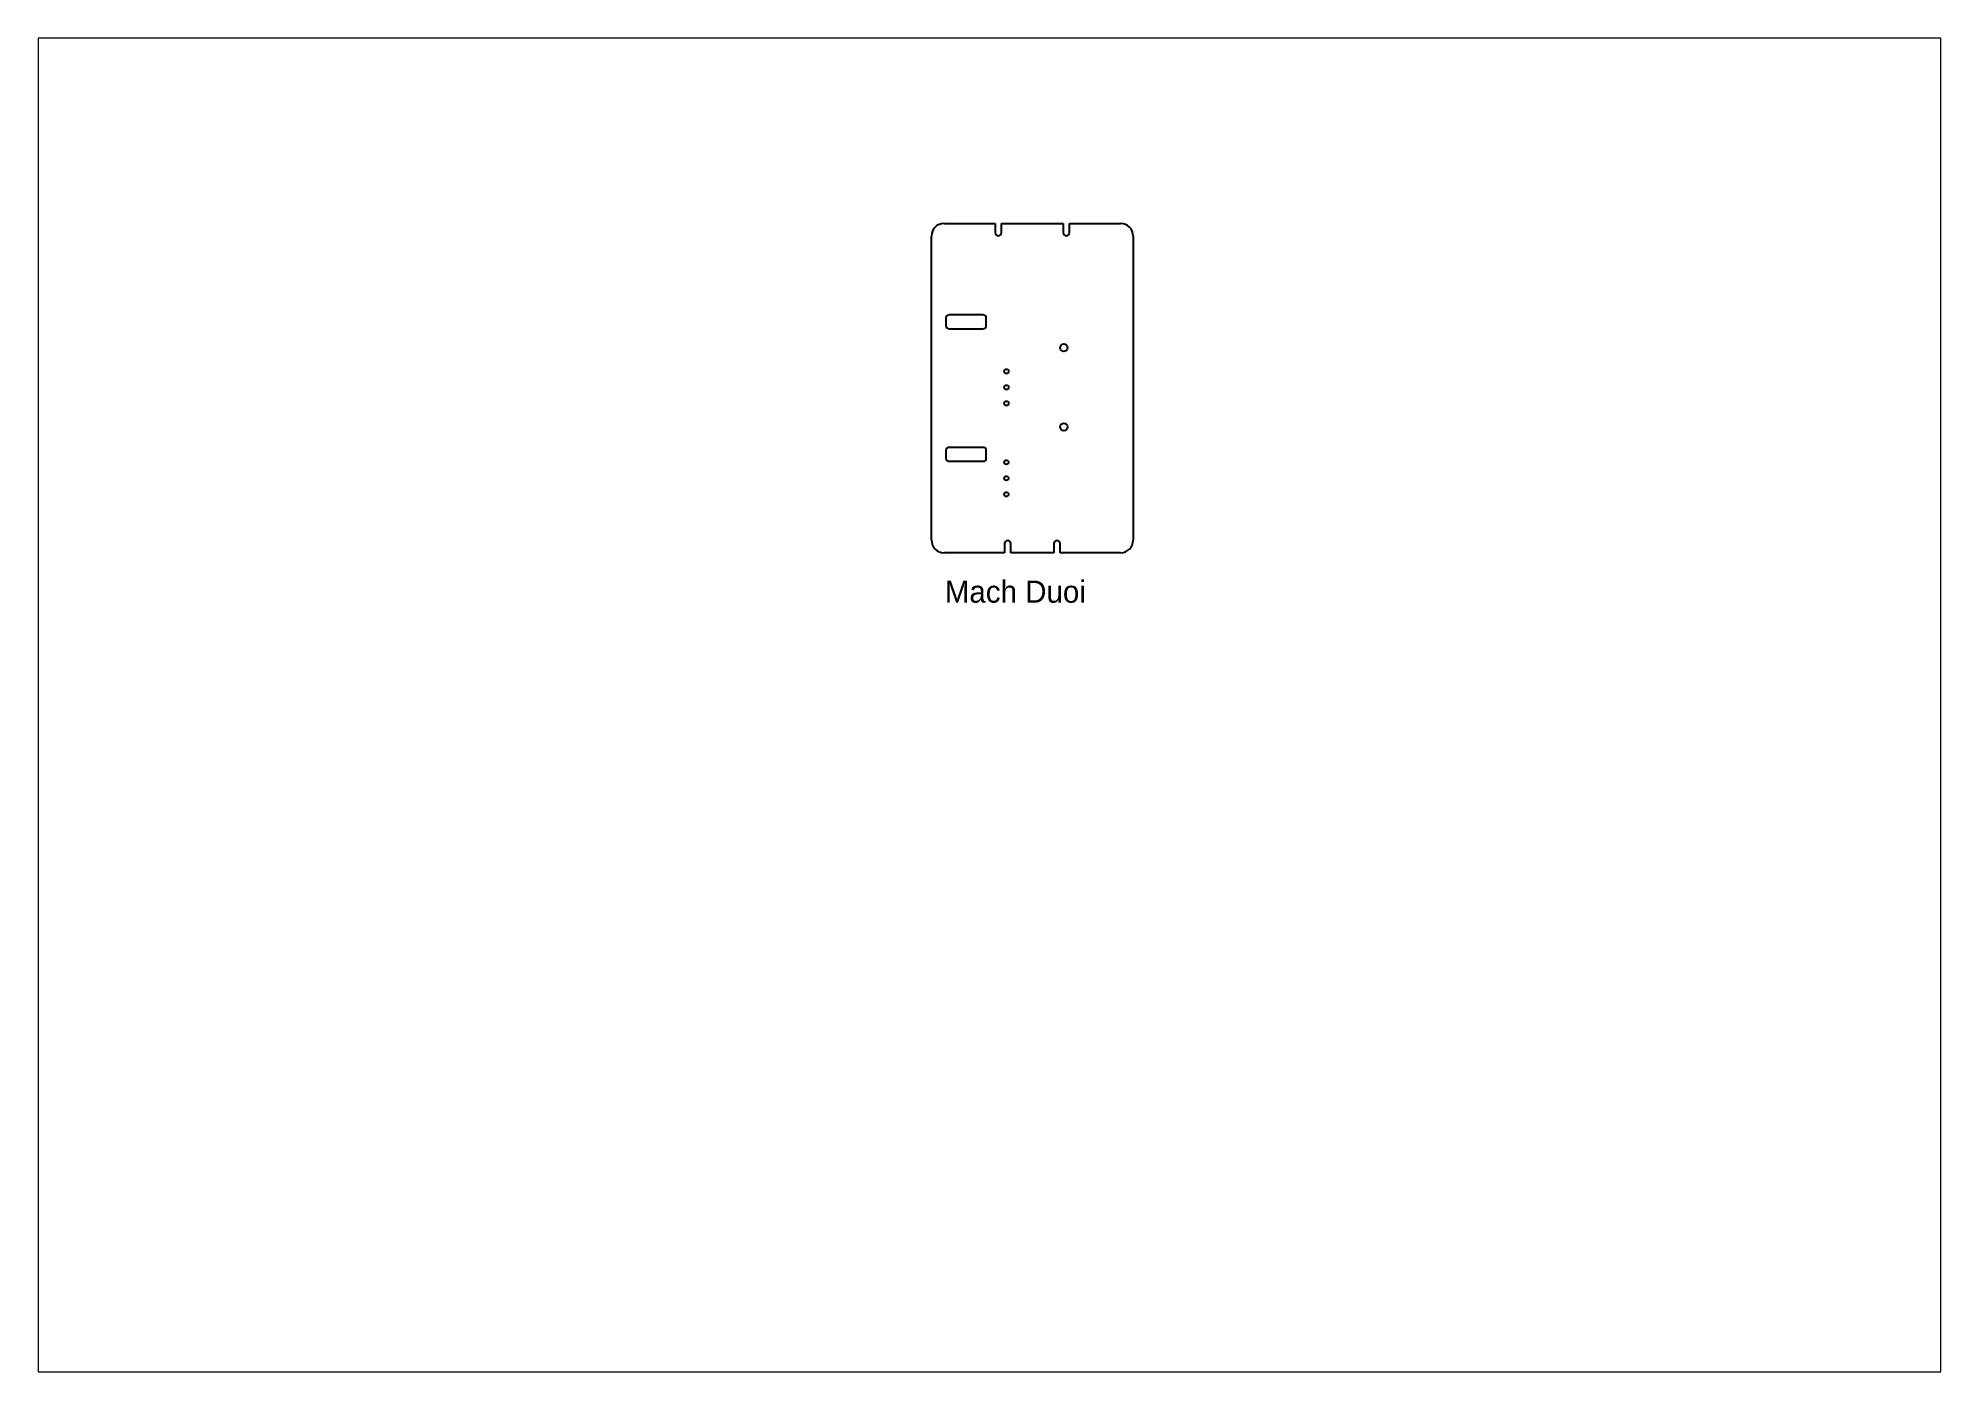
# Paper-space layout 'Layout1' of a CAD drawing. Header units: millimetres. Extents: x 29 to 262, y 20 to 183.
# The model-space entities are those that its viewports show. They can reach past a viewport. Long polylines and large blocks are cut down to what shows.
import ezdxf

# ---------------------------------------------------------------- set-up
doc = ezdxf.new("R2010")
doc.units = ezdxf.units.MM
doc.layers.add('1', color=7, linetype='Continuous')

msp = doc.modelspace()

# ---------------------------------------------------------------- linework, layer by layer
at = {"layer": '1', "color": 7, "linetype": 'Continuous', "lineweight": 25}
for p, q in [((141.29, 181.34), (149.39, 181.34)), ((149.39, 181.34), (149.39, 179.89)), ((150.39, 181.34), (160.19, 181.34)), ((150.39, 179.89), (150.39, 181.34)), ((160.19, 181.34), (160.19, 179.89)), ((161.19, 181.34), (169.29, 181.34)), ((161.19, 179.89), (161.19, 181.34)), ((139.29, 131.14), (139.29, 179.34)), ((171.29, 179.34), (171.29, 131.14)), ((141.59, 166.34), (141.59, 165.14)), ((147.49, 166.84), (142.09, 166.84)), ((147.99, 165.14), (147.99, 166.34)), ((142.09, 164.64), (147.49, 164.64)), ((141.59, 145.34), (141.59, 144.14)), ((147.49, 145.84), (142.09, 145.84)), ((147.99, 144.14), (147.99, 145.34)), ((142.09, 143.64), (147.49, 143.64)), ((150.89, 130.59), (150.89, 129.14)), ((151.89, 129.14), (151.89, 130.59)), ((158.69, 130.59), (158.69, 129.14)), ((159.69, 129.14), (159.69, 130.59)), ((150.89, 129.14), (141.29, 129.14)), ((158.69, 129.14), (151.89, 129.14)), ((169.29, 129.14), (159.69, 129.14))]:
    msp.add_line(p, q, dxfattribs=at)
for centre, radius in [((160.29, 161.63), 0.6), ((151.2, 157.9), 0.35), ((151.2, 155.36), 0.35), ((151.2, 152.82), 0.35), ((160.29, 149.09), 0.6), ((151.18, 143.48), 0.35), ((151.18, 140.94), 0.35), ((151.18, 138.4), 0.35)]:
    msp.add_circle(centre, radius, dxfattribs=at)
for centre, radius, start, end in [((141.29, 179.34), 2, 90, 180), ((169.29, 179.34), 2, 0, 90), ((149.89, 179.89), 0.5, 180, 0), ((160.69, 179.89), 0.5, 180, 0), ((142.09, 166.34), 0.5, 90, 180), ((147.49, 166.34), 0.5, 0, 90), ((142.09, 165.14), 0.5, 180, 270), ((147.49, 165.14), 0.5, 270, 0), ((142.09, 145.34), 0.5, 90, 180), ((147.49, 145.34), 0.5, 0, 90), ((142.09, 144.14), 0.5, 180, 270), ((147.49, 144.14), 0.5, 270, 0), ((141.29, 131.14), 2, 180, 270), ((151.39, 130.59), 0.5, 0, 180), ((159.19, 130.59), 0.5, 0, 180), ((169.29, 131.14), 2, 270, 0)]:
    msp.add_arc(centre, radius, start, end, dxfattribs=at)

# ---------------------------------------------------------------- texts
at = {"lineweight": 25, "insert": (141.41, 124.72), "char_height": 3.5, "attachment_point": 1}
msp.add_mtext_dynamic_manual_height_columns('Mach Duoi', width=31.8732, gutter_width=1, heights=[0], dxfattribs=at)

psp = doc.layouts.get("Layout1")

# ---------------------------------------------------------------- viewports
at = {"layer": '0', "lineweight": 70}
psp.add_viewport(center=(145.33, 101.83), size=(232.53, 162.9325), view_center_point=(148.5, 105), view_height=211.4384, dxfattribs=at)

doc.saveas('drawing.dxf')
